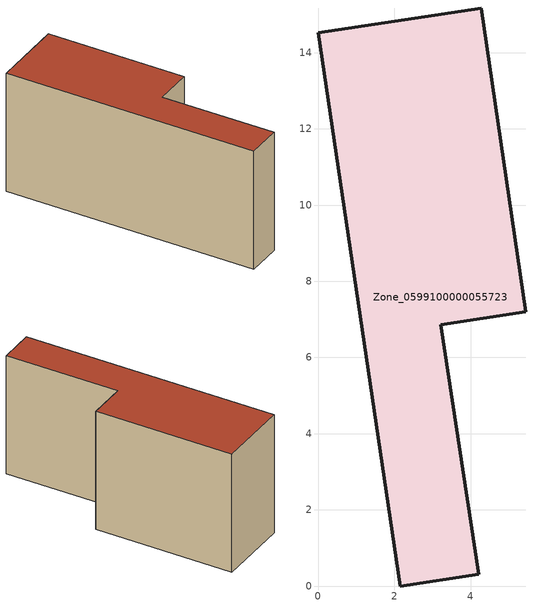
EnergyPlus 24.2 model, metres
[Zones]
Zone_0599100000055723
 floor ground (C_G): 0,14.53 4.28,15.18 5.45,7.2 3.22,6.86 4.21,0.31 2.16,0 z0
 wall outside (C_F): 2.16,0 4.21,0.31 3.22,6.86 5.45,7.2 4.28,15.18 0,14.53 2.16,0 z0:7.17
 roof outside (C_R): 4.28,15.18 0,14.53 2.16,0 4.21,0.31 3.22,6.86 5.45,7.2 z7.17
[BUILDING]
Pand.0599100000055723: North Axis=0; Terrain=City; Loads Convergence Tolerance Value=0.04; Temperature Convergence Tolerance Value=0.4; Solar Distribution=FullExterior; Maximum Number of Warmup Days=25; Minimum Number of Warmup Days=1
[Site:Location]
Rotterdam.The.Hague.AP_ZH_NLD Design_Conditions: Latitude=51.96; Longitude=4.45; Time Zone=1; Elevation=-4.5
[SITE:GROUNDTEMPERATURE:BUILDINGSURFACE]
18, 18, 18, 18, 18, 18, 18, 18, 18, 18, 18, 18
[MATERIAL] Thermal Absorptance=0.9; Solar Absorptance=0.7; Visible Absorptance=0.7
Name | Roughness | Thickness | Conductivity | Density | Specific Heat
G.TI.1946 | MediumSmooth | 0.15 | 1 | 540 | 1210
F.TI.1946 | Rough | 0.3 | 0.857143 | 1920 | 840
R.TI.1946 | MediumRough | 0.2 | 0.1 | 1500 | 1000
[CONSTRUCTION]
C_G: G.TI.1946
C_F: F.TI.1946
C_R: R.TI.1946
[ZONE]
Zone_0599100000055723: Type=1; Multiplier=1; Ceiling Height=Autocalculate; Volume=Autocalculate; Floor Area=autocalculate; Part of Total Floor Area=Yes
[ZONEINFILTRATION:DESIGNFLOWRATE]
Infil_Zone_0599100000055723: Zone or ZoneList or Space or SpaceList=Zone_0599100000055723; Schedule=AlwaysOn; Design Flow Rate Calculation Method=Flow/Area; Flow Rate per Floor Area=0.003; Constant Term Coefficient=1; Temperature Term Coefficient=0; Velocity Term Coefficient=0; Velocity Squared Term Coefficient=0
[HVACTEMPLATE:ZONE:IDEALLOADSAIRSYSTEM]
Zone_0599100000055723: Maximum Heating Supply Air Temperature=50; Minimum Cooling Supply Air Temperature=13; Maximum Heating Supply Air Humidity Ratio=0.0156; Minimum Cooling Supply Air Humidity Ratio=0.0077; Heating Limit=NoLimit; Cooling Limit=NoLimit; Dehumidification Control Type=ConstantSensibleHeatRatio; Cooling Sensible Heat Ratio=0.7; Dehumidification Setpoint=60; Humidification Control Type=None; Humidification Setpoint=30; Outdoor Air Method=None; Outdoor Air Flow Rate per Person=0.00944; Outdoor Air Flow Rate per Zone Floor Area=0; Outdoor Air Flow Rate per Zone=0; Demand Controlled Ventilation Type=None; Outdoor Air Economizer Type=NoEconomizer; Heat Recovery Type=None; Sensible Heat Recovery Effectiveness=0.7; Latent Heat Recovery Effectiveness=0.65
[ZONECONTROL:THERMOSTAT]
ThermostatControl_Zone_0599100000055723: Zone or ZoneList=Zone_0599100000055723; Control Type Schedule=DualSetpointControlType; Control 1=Thermostat_Zone_0599100000055723; Temperature Difference Between Cutout And Setpoint=0
[THERMOSTATSETPOINT:DUALSETPOINT]
Thermostat_Zone_0599100000055723: Heating Setpoint Temperature Schedule=HeatingSetpoint_Zone_0599100000055723; Cooling Setpoint Temperature Schedule=CoolingSetpoint_Zone_0599100000055723
[SCHEDULE:COMPACT]
HeatingSetpoint_Zone_0599100000055723: Through: 12/31, For: AllDays, Until: 24:00, 21
CoolingSetpoint_Zone_0599100000055723: Through: 12/31, For: AllDays, Until: 24:00, 24
DualSetpointControlType: Through: 12/31, For: AllDays, Until: 24:00, 4
AlwaysOn: Through: 12/31, For: AllDays, Until: 24:00, 1
